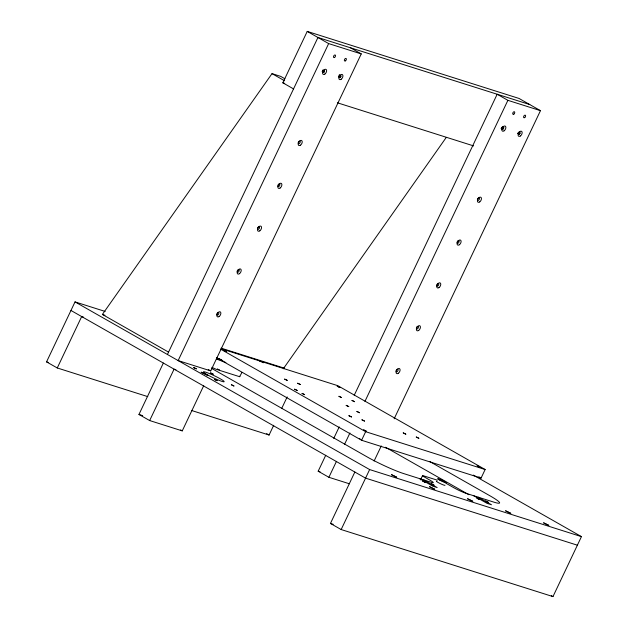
<?xml version="1.0" encoding="UTF-8"?>
<svg xmlns="http://www.w3.org/2000/svg" width="628" height="628" viewBox="0 0 628 628"><rect width="100%" height="100%" fill="white"/><g stroke="black" fill="none" stroke-linecap="round" stroke-linejoin="round"><path stroke-width="0.94" d="M322.973 70.728C321.426 75.36 326.992 69.072 323.2 70.446M340.831 76.38C339.756 72.393 337.833 80.808 340.831 76.38L339.214 75.454M502.424 127.186C499.951 131.574 506.286 126.997 502.683 126.958M518.178 133.285C518.54 137.194 521.805 129.847 518.493 132.626M259.757 361.375L260.322 361.406M147.776 396.629L57.266 367.969L46.55 361.877L75.03 301.903L105.174 311.449M57.266 367.969L81.671 316.567L83.54 317.156M293.535 88.901L282.828 82.802L307.233 31.4L519.05 98.455L540.472 110.654L394.149 418.805M203.715 385.678L182.253 430.879L149.66 420.556L138.953 414.464L163.358 363.055M167.425 354.49L317.949 37.499L529.757 104.554M149.66 420.556L174.074 369.154L175.934 369.743M361.249 53.914L328.656 43.591L178.14 360.59L210.725 370.905L361.249 53.914L350.534 47.814M211.864 367.341L216.04 369.248L239.629 376.698L241.961 372.388M191.634 410.508L269.082 435.031L273.706 425.282M281.705 408.443L287.177 396.92M349.372 483.78L328.891 477.296L318.176 471.204L325.751 455.245M333.751 438.407L339.222 426.891M354.223 395.295L497.172 94.239L507.887 100.331L540.472 110.654M328.891 477.296L336.467 461.345M344.466 444.506L349.929 432.982M364.939 401.386L507.887 100.331M361.587 440.267L365.653 431.695L485.138 469.524L481.072 478.096L361.587 440.267L216.487 357.685M473.331 475.098L581.45 536.626L552.97 596.6L341.161 529.545L330.446 523.446L354.851 472.044M341.161 529.545L369.633 469.571L581.45 536.626M374.1 461.03L381.259 445.959M420.517 479.894L422.55 475.616M168.375 352.01L102.38 314.447L272.01 73.633L280.7 76.38L284.884 78.767M283.291 368.793L446.163 137.571M239.888 376.714L239.511 376.266M282.828 82.802L284.688 83.398M337.393 102.788L473.63 145.916M221.158 348.163L284.398 368.189M221.339 348.807L337.833 385.694L485.138 469.524M102.38 314.447L104.986 315.272M225.892 362.513L216.33 358.988M437.308 480.177L423.46 475.789A4.765 0.479 25.4 0 0 424.088 476.833L430.117 480.263A9.53 0.966 25.4 0 1 431.381 482.359L403.678 473.583A28.598 2.889 25.4 0 1 367.301 456.996L211.581 368.369M46.55 361.877L48.419 362.466M577.383 545.198L365.567 478.136L70.964 310.468M138.953 414.464L142.674 415.642M318.176 471.204L320.037 471.793M330.446 523.446L333.24 524.333M222.791 349.545L221.896 349.498M260.808 361.579L262.057 362.105M219.462 369.814L219.148 369.68A43.222 4.365 25.4 0 1 218.709 369.484M223.387 349.78L224.039 350.071M221.417 359.836L220.75 359.538M262.732 362.427L263.383 362.756M518.438 132.202L520.055 133.12M518.312 132.539L519.929 133.458M518.124 132.861L519.741 133.78M517.645 133.364L519.262 134.29M502.149 127.037L503.766 127.963M502.015 127.382L503.632 128.3M501.835 127.704L503.452 128.622M501.607 127.986L503.224 128.905M501.348 128.206L502.965 129.132M501.089 128.355L502.706 129.282M307.233 31.4L328.656 43.591M339.277 74.818L340.894 75.737M339.277 75.125L340.894 76.043M339.081 75.8L340.698 76.718M338.9 76.121L340.517 77.04M338.673 76.404L340.29 77.323M338.414 76.624L340.038 77.55M322.988 69.967L324.605 70.886M322.918 70.297L324.535 71.223M322.792 70.642L324.409 71.561M322.604 70.964L324.221 71.882M322.376 71.247L323.993 72.165M322.125 71.466L323.742 72.385M272.01 73.633L284.562 80.777M478.858 476.833L481.072 478.096M429.615 461.462L490.044 495.853A28.598 2.889 25.4 0 1 493.836 502.125L466.141 493.357A9.53 0.966 25.4 0 1 454.013 487.83L447.984 484.4A4.765 0.479 25.4 0 0 445.951 483.332M220.561 349.121L365.653 431.695M478.089 497.14L491.481 504.763L487.132 503.389L473.74 495.767M385.545 447.262L468.951 494.731M423.774 479.949L437.166 487.571L432.825 486.198L419.433 478.575M208.253 369.5L210.725 370.905M75.03 301.903L369.633 469.571M266.61 433.618L269.082 435.031M551.321 595.666L552.97 596.6M180.605 429.937L182.253 430.879M360.072 438.854L359.679 438.603M220.138 359.216L219.667 358.886M257.708 227.838A1.429 0.84 -60.4 0 1 259.419 227.038A1.429 0.84 -60.4 0 1 258.579 229.244A1.429 0.84 -60.4 0 1 257.574 228.176M277.914 185.339A1.429 0.84 -60.4 0 1 279.468 183.973A1.429 0.84 -60.4 0 1 279.491 185.841A1.429 0.84 -60.4 0 1 277.921 186.241M237.776 270.064A1.429 0.84 -60.4 0 1 239.197 270.409A1.429 0.84 -60.4 0 1 237.722 272.246A1.429 0.84 -60.4 0 1 237.549 270.354M217.696 312.681A1.429 0.84 -60.4 0 1 218.858 313.144A1.429 0.84 -60.4 0 1 217.806 314.973A1.429 0.84 -60.4 0 1 216.825 314.188M217.021 313.513A1.429 0.84 -60.4 0 1 217.209 313.191M298.575 141.842A1.429 0.84 -60.4 0 1 300.192 141.606A1.429 0.84 -60.4 0 1 298.991 143.694A1.429 0.84 -60.4 0 1 298.386 142.163M437.347 283.974A1.429 0.84 -60.4 0 1 438.713 283.935A1.429 0.84 -60.4 0 1 437.975 285.858A1.429 0.84 -60.4 0 1 436.735 285.559M436.798 284.916A1.429 0.84 -60.4 0 1 437.119 284.256M458.205 240.76A1.429 0.84 -60.4 0 1 458.95 242.141A1.429 0.84 -60.4 0 1 457.231 243.114A1.429 0.84 -60.4 0 1 457.945 240.909M417.259 326.584A1.429 0.84 -60.4 0 1 418.381 327.478A1.429 0.84 -60.4 0 1 416.725 328.931A1.429 0.84 -60.4 0 1 417.008 326.803M396.668 369.641A1.429 0.84 -60.4 0 1 398.081 369.884A1.429 0.84 -60.4 0 1 396.77 371.807A1.429 0.84 -60.4 0 1 396.252 370.253M477.61 198.903A1.429 0.84 -60.4 0 1 479.321 198.103A1.429 0.84 -60.4 0 1 478.481 200.308A1.429 0.84 -60.4 0 1 477.484 199.249M223.215 361.116A43.222 4.365 25.4 0 1 222.336 360.723M221.888 360.527A43.222 4.365 25.4 0 1 217.845 358.714L216.432 357.866L217.578 358.266A40.365 4.082 25.4 0 0 220.098 359.404M222.179 360.331A40.365 4.082 25.4 0 1 221.77 360.142M221.354 359.962A40.365 4.082 25.4 0 1 220.522 359.593M445.009 485.24A4.765 0.479 25.4 0 1 440.047 483.489A4.765 0.479 25.4 0 1 436.79 481.221M217.822 369.091A43.222 4.365 25.4 0 1 217.374 368.895M193.777 367.6L196.328 368.848L193.777 367.6M201.211 372.208L208.025 375.536L201.211 372.208M210.616 372.93L213.167 374.178L210.616 372.93M214.533 379.414L217.092 380.662L214.533 379.414M223.741 350.283L226.3 351.531L223.741 350.283M231.371 384.744L233.922 385.992L231.371 384.744M284.657 379.116L287.208 380.364L284.657 379.116M294.626 389.195L297.177 390.443L294.626 389.195M297.688 383.245L300.247 384.493L297.688 383.245M302.06 393.411L304.611 394.659L302.06 393.411M337.252 386.22L339.803 387.468L337.252 386.22M338.963 396.315L341.522 397.563L338.963 396.315M346.193 405.366L348.752 406.614L346.193 405.366M352.002 400.436L354.553 401.685L352.002 400.436M348.933 415.705L351.484 416.953L348.933 415.705M356.908 411.466L359.459 412.714L356.908 411.466M361.964 419.826L364.523 421.074L361.964 419.826M363.683 429.921L366.234 431.169L363.683 429.921M391.597 474.729L396.7 477.225L391.597 474.729M403.247 432.896L405.798 434.144L403.247 432.896M416.278 437.025L418.829 438.273L416.278 437.025M422.675 481.072L425.235 482.32L422.675 481.072M429.615 486.771L434.717 489.267L429.615 486.771M431.365 483.819L433.924 485.067L431.365 483.819M467.632 498.805L472.743 501.301L467.632 498.805M477.194 465.858L479.745 467.106L477.194 465.858M476.99 498.263L479.541 499.511L476.99 498.263M485.68 501.018L488.231 502.267L485.68 501.018M505.65 510.839L510.76 513.335L505.65 510.839M543.667 522.873L548.778 525.369L543.667 522.873M439.82 479.674L444.098 481.731L439.82 479.674M334.646 57.376A1.429 0.84 -60.4 0 0 335.305 55.107A1.429 0.84 -60.4 0 0 333.562 56.371A1.429 0.84 -60.4 0 0 334.646 57.376M259.811 230.837A2.842 1.672 -60.4 0 0 261.115 226.331A2.842 1.672 -60.4 0 0 257.645 228.835A2.842 1.672 -60.4 0 0 259.811 230.837M280.151 188A2.842 1.672 -60.4 0 0 281.454 183.494A2.842 1.672 -60.4 0 0 277.984 185.998A2.842 1.672 -60.4 0 0 280.151 188M219.133 316.512A2.842 1.672 -60.4 0 0 220.436 312.006A2.842 1.672 -60.4 0 0 216.966 314.51A2.842 1.672 -60.4 0 0 219.133 316.512M300.49 145.162A2.842 1.672 -60.4 0 0 301.793 140.656A2.842 1.672 -60.4 0 0 298.324 143.16A2.842 1.672 -60.4 0 0 300.49 145.162M341.185 79.222A2.865 1.688 -60.4 0 0 342.496 74.685A2.865 1.688 -60.4 0 0 339.002 77.197A2.865 1.688 -60.4 0 0 341.185 79.222M324.888 74.057A2.865 1.688 -60.4 0 0 326.207 69.52A2.865 1.688 -60.4 0 0 322.714 72.039A2.865 1.688 -60.4 0 0 324.888 74.057M239.472 273.675A2.842 1.672 -60.4 0 0 240.775 269.169A2.842 1.672 -60.4 0 0 237.306 271.673A2.842 1.672 -60.4 0 0 239.472 273.675M345.51 60.814A1.429 0.84 -60.4 0 0 346.169 58.553A1.429 0.84 -60.4 0 0 344.419 59.809A1.429 0.84 -60.4 0 0 345.51 60.814M513.877 114.115A1.429 0.84 -60.4 0 0 514.528 111.855A1.429 0.84 -60.4 0 0 512.786 113.111A1.429 0.84 -60.4 0 0 513.877 114.115M439.035 287.577A2.842 1.672 -60.4 0 0 440.338 283.071A2.842 1.672 -60.4 0 0 436.876 285.575A2.842 1.672 -60.4 0 0 439.035 287.577M459.382 244.739A2.842 1.672 -60.4 0 0 460.677 240.234A2.842 1.672 -60.4 0 0 457.215 242.738A2.842 1.672 -60.4 0 0 459.382 244.739M398.356 373.252A2.842 1.672 -60.4 0 0 399.659 368.746A2.842 1.672 -60.4 0 0 396.19 371.25A2.842 1.672 -60.4 0 0 398.356 373.252M479.721 201.902A2.842 1.672 -60.4 0 0 481.024 197.404A2.842 1.672 -60.4 0 0 477.555 199.9A2.842 1.672 -60.4 0 0 479.721 201.902M520.416 135.962A2.865 1.688 -60.4 0 0 521.727 131.425A2.865 1.688 -60.4 0 0 518.233 133.945A2.865 1.688 -60.4 0 0 520.416 135.962M504.119 130.805A2.865 1.688 -60.4 0 0 505.43 126.259A2.865 1.688 -60.4 0 0 501.937 128.779A2.865 1.688 -60.4 0 0 504.119 130.805M418.695 330.414A2.842 1.672 -60.4 0 0 419.999 325.908A2.842 1.672 -60.4 0 0 416.537 328.413A2.842 1.672 -60.4 0 0 418.695 330.414M524.741 117.554A1.429 0.84 -60.4 0 0 525.393 115.293A1.429 0.84 -60.4 0 0 523.65 116.549A1.429 0.84 -60.4 0 0 524.741 117.554M439.231 479.855A4.765 0.479 25.4 0 0 446.202 482.791A4.765 0.479 25.4 0 0 440.401 479.494A4.765 0.479 25.4 0 0 439.231 479.855M207.334 374.735A11.437 1.154 25.4 0 0 224.07 381.785A11.437 1.154 25.4 0 0 210.152 373.864A11.437 1.154 25.4 0 0 207.334 374.735"/></g></svg>
